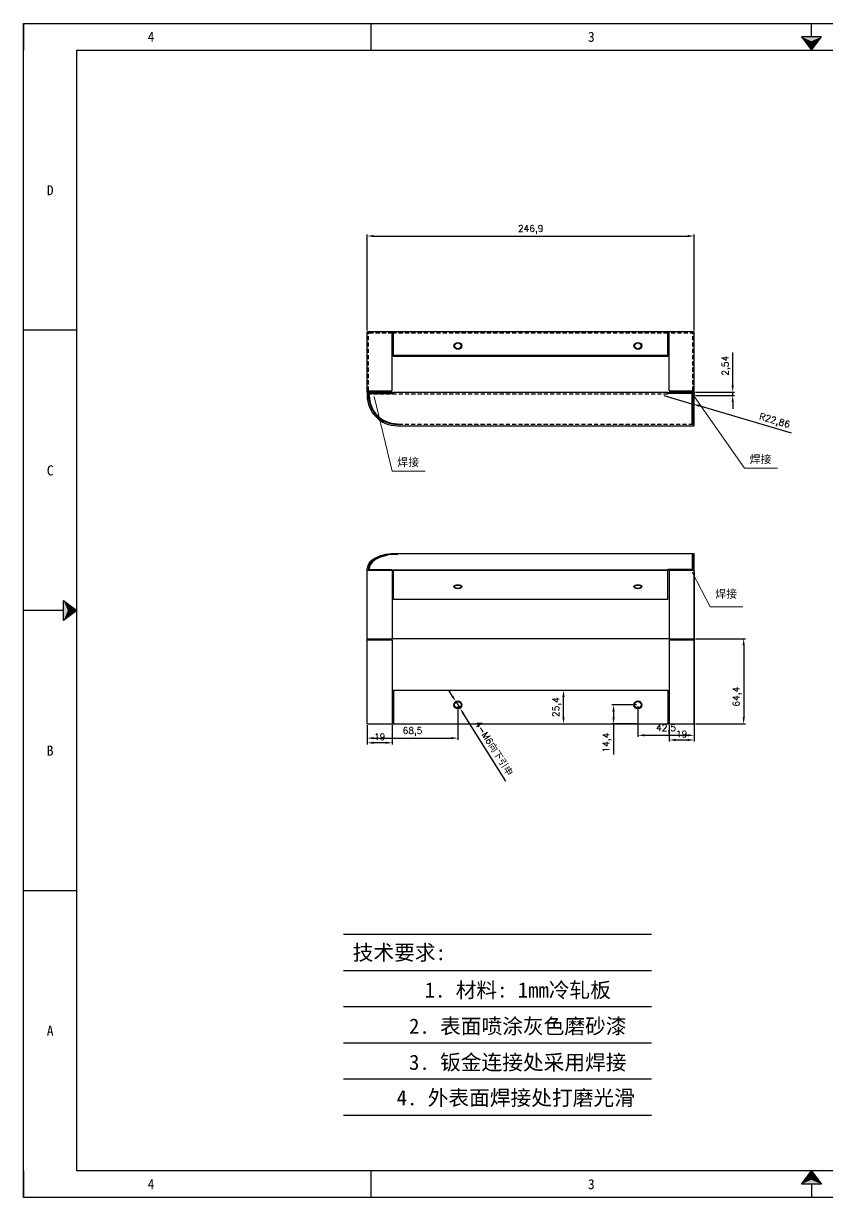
# Model space of a CAD drawing. Header units: millimetres. Extents: x -32103 to 8419, y 14505 to 33139.
# Drawn here: x -1941 to -1334, y 17540 to 18427 of the extents above; entities that cross this region are included whole.
import ezdxf
from ezdxf.enums import TextEntityAlignment as Align

# ---------------------------------------------------------------- set-up
doc = ezdxf.new("R2010")
doc.units = ezdxf.units.MM
doc.linetypes.add('DOT', pattern=[0.25, 0, -0.25])
doc.linetypes.add('HIDDEN2', pattern=[4.7625, 3.175, -1.5875])
doc.layers.add('dim', color=2, linetype='Continuous', lineweight=9)
doc.layers.add('hidden', color=3, linetype='HIDDEN2')
doc.layers.add('print', color=30, linetype='Continuous')
doc.styles.add('Dartop', font='')
doc.styles.add('HZ', font='')
doc.styles.add('hzHT', font='simhei.ttf')
doc.styles.get("Standard").update_dxf_attribs({"font": 'txt', "bigfont": 'gbcbig.shx'})
doc.styles.get('Dartop').set_extended_font_data('FangSong_GB2312')
doc.styles.get('HZ').set_extended_font_data('SimSun')
doc.dimstyles.new('small', dxfattribs={"dimtxt": 5, "dimasz": 5, "dimexe": 1.25, "dimexo": 1, "dimgap": 2, "dimtad": 1, "dimtxsty": 'Standard', "dimcen": 2.5, "dimadec": 0, "dimazin": 0, "dimtfac": 1, "dimtmove": 0, "dimatfit": 3, "dimfxl": 0, "dimarcsym": 0})

# ---------------------------------------------------------------- blocks, each defined once
blk = doc.blocks.new('*U144')
at = {"color": 254, "linetype": 'Continuous', "extrusion": (0, 0, -1)}
for points in [[(-17, 0.333), (-16.812, 0.25), (-17, 0.5)], [(-17, 0.333), (-17, 0.5), (-17.188, 0.25)], [(-17, 0.333), (-17.188, 0.25), (-16.812, 0.25)]]:
    blk.add_solid(points, dxfattribs=at)
blk = doc.blocks.new('*U145')
at = {"color": 254, "linetype": 'Continuous'}
for points in [[(17, 21.667), (17.188, 21.75), (16.812, 21.75)], [(17, 21.667), (16.812, 21.75), (17, 21.5)], [(17, 21.667), (17, 21.5), (17.188, 21.75)]]:
    blk.add_solid(points, dxfattribs=at)
blk = doc.blocks.new('*U142')
at = {"color": 254, "linetype": 'Continuous', "extrusion": (0, 0, -1)}
for points in [[(-0.833, 11), (-0.75, 10.812), (-0.75, 11.188)], [(-0.833, 11), (-0.75, 11.188), (-1, 11)], [(-0.833, 11), (-1, 11), (-0.75, 10.812)]]:
    blk.add_solid(points, dxfattribs=at)
blk = doc.blocks.new('*D148')
at = {"layer": 'Defpoints', "color": 0}
for p in [(-1434.57, 18148.48), (-1434.57, 18145.94), (-1405.52, 18148.48)]:
    blk.add_point(p, dxfattribs=at)
at = {"layer": 'dim', "color": 0, "lineweight": -2}
for p, q in [((-1405.52, 18153.48), (-1405.52, 18178.31)), ((-1433.57, 18148.48), (-1404.27, 18148.48)), ((-1433.57, 18145.94), (-1404.27, 18145.94)), ((-1405.52, 18145.94), (-1405.52, 18148.48)), ((-1405.52, 18140.94), (-1405.52, 18135.94))]:
    blk.add_line(p, q, dxfattribs=at)
at = {"layer": 'dim', "color": 0}
for points in [[(-1406.36, 18153.48), (-1404.69, 18153.48), (-1405.52, 18148.48)], [(-1406.36, 18140.94), (-1404.69, 18140.94), (-1405.52, 18145.94)]]:
    blk.add_solid(points, dxfattribs=at)
at = {"layer": 'dim', "color": 0, "insert": (-1410.44, 18168.39), "char_height": 5, "attachment_point": 5, "rotation": 90}
blk.add_mtext('2,54', dxfattribs=at)
blk = doc.blocks.new('*D149')
at = {"layer": 'Defpoints', "color": 0}
for p in [(-1434.57, 18266.32), (-1681.47, 18194), (-1434.57, 18194)]:
    blk.add_point(p, dxfattribs=at)
at = {"layer": 'dim', "color": 0, "lineweight": -2}
for p, q in [((-1681.47, 18195), (-1681.47, 18267.57)), ((-1434.57, 18195), (-1434.57, 18267.57)), ((-1676.47, 18266.32), (-1439.57, 18266.32))]:
    blk.add_line(p, q, dxfattribs=at)
at = {"layer": 'dim', "color": 0}
for points in [[(-1676.47, 18267.15), (-1676.47, 18265.48), (-1681.47, 18266.32)], [(-1439.57, 18267.15), (-1439.57, 18265.48), (-1434.57, 18266.32)]]:
    blk.add_solid(points, dxfattribs=at)
at = {"layer": 'dim', "color": 0, "insert": (-1558.02, 18271.23), "char_height": 5, "attachment_point": 5}
blk.add_mtext('246,9', dxfattribs=at)
blk = doc.blocks.new('*D153')
at = {"layer": 'Defpoints', "color": 0}
for p in [(-1558.02, 17923.34), (-1533.26, 17923.34), (-1558.02, 17897.94)]:
    blk.add_point(p, dxfattribs=at)
at = {"layer": 'dim', "color": 0, "lineweight": -2}
for p, q in [((-1557.02, 17923.34), (-1532.01, 17923.34)), ((-1533.26, 17902.94), (-1533.26, 17918.34)), ((-1557.02, 17897.94), (-1532.01, 17897.94))]:
    blk.add_line(p, q, dxfattribs=at)
at = {"layer": 'dim', "color": 0}
for points in [[(-1534.09, 17918.34), (-1532.42, 17918.34), (-1533.26, 17923.34)], [(-1534.09, 17902.94), (-1532.42, 17902.94), (-1533.26, 17897.94)]]:
    blk.add_solid(points, dxfattribs=at)
at = {"layer": 'dim', "color": 0, "insert": (-1538.17, 17910.64), "char_height": 5, "attachment_point": 5, "rotation": 90}
blk.add_mtext('25,4', dxfattribs=at)
blk = doc.blocks.new('*D154')
at = {"layer": 'Defpoints', "color": 0}
for p in [(-1434.57, 18014.03, 67.58), (-1453.57, 17897.94), (-1434.57, 17885.87)]:
    blk.add_point(p, dxfattribs=at)
at = {"layer": 'dim', "color": 0, "lineweight": -2}
for p, q in [((-1434.57, 18013.03), (-1434.57, 17884.62)), ((-1453.57, 17896.94), (-1453.57, 17884.62)), ((-1448.57, 17885.87), (-1439.57, 17885.87))]:
    blk.add_line(p, q, dxfattribs=at)
at = {"layer": 'dim', "color": 0}
for points in [[(-1448.57, 17886.7), (-1448.57, 17885.03), (-1453.57, 17885.87)], [(-1439.57, 17886.7), (-1439.57, 17885.03), (-1434.57, 17885.87)]]:
    blk.add_solid(points, dxfattribs=at)
at = {"layer": 'dim', "color": 0, "insert": (-1444.07, 17890.37), "char_height": 5, "attachment_point": 5}
blk.add_mtext('19', dxfattribs=at)
blk = doc.blocks.new('*D155')
at = {"layer": 'Defpoints', "color": 0}
for p in [(-1681.47, 17897.94), (-1662.47, 17897.94), (-1681.47, 17883.74)]:
    blk.add_point(p, dxfattribs=at)
at = {"layer": 'dim', "color": 0, "lineweight": -2}
for p, q in [((-1681.47, 17896.94), (-1681.47, 17882.49)), ((-1662.47, 17896.94), (-1662.47, 17882.49)), ((-1667.47, 17883.74), (-1676.47, 17883.74))]:
    blk.add_line(p, q, dxfattribs=at)
at = {"layer": 'dim', "color": 0}
for points in [[(-1676.47, 17884.58), (-1676.47, 17882.91), (-1681.47, 17883.74)], [(-1667.47, 17884.58), (-1667.47, 17882.91), (-1662.47, 17883.74)]]:
    blk.add_solid(points, dxfattribs=at)
at = {"layer": 'dim', "color": 0, "insert": (-1671.97, 17888.24), "char_height": 5, "attachment_point": 5}
blk.add_mtext('19', dxfattribs=at)
blk = doc.blocks.new('*D158')
at = {"layer": 'Defpoints', "color": 0}
for p in [(-1614.57, 17914.88), (-1611.37, 17909.8)]:
    blk.add_point(p, dxfattribs=at)
at = {"layer": 'dim', "color": 0, "lineweight": -2}
for p, q in [((-1617.23, 17919.12), (-1619.89, 17923.35)), ((-1614.57, 17914.88), (-1611.37, 17909.8)), ((-1576.79, 17854.8), (-1608.71, 17905.57))]:
    blk.add_line(p, q, dxfattribs=at)
at = {"layer": 'dim', "color": 0}
for points in [[(-1616.52, 17919.56), (-1617.94, 17918.67), (-1614.57, 17914.88)], [(-1608.01, 17906.01), (-1609.42, 17905.13), (-1611.37, 17909.8)]]:
    blk.add_solid(points, dxfattribs=at)
at = {"layer": 'dim', "color": 0, "insert": (-1586.02, 17879.4), "char_height": 5, "attachment_point": 5, "rotation": 302.16103}
blk.add_mtext('4-M6{\\fSimSun|b0|i0|c134|p2;向下引申}', dxfattribs=at)
blk = doc.blocks.new('*D159')
at = {"layer": 'Defpoints', "color": 0}
for p in [(-1612.97, 17912.34), (-1681.47, 17897.94), (-1612.97, 17887.24)]:
    blk.add_point(p, dxfattribs=at)
at = {"layer": 'dim', "color": 0, "lineweight": -2}
for p, q in [((-1612.97, 17911.34), (-1612.97, 17885.99)), ((-1681.47, 17896.94), (-1681.47, 17885.99)), ((-1676.47, 17887.24), (-1617.97, 17887.24))]:
    blk.add_line(p, q, dxfattribs=at)
at = {"layer": 'dim', "color": 0}
for points in [[(-1676.47, 17888.08), (-1676.47, 17886.41), (-1681.47, 17887.24)], [(-1617.97, 17888.08), (-1617.97, 17886.41), (-1612.97, 17887.24)]]:
    blk.add_solid(points, dxfattribs=at)
at = {"layer": 'dim', "color": 0, "insert": (-1647.22, 17892.16), "char_height": 5, "attachment_point": 5}
blk.add_mtext('68,5', dxfattribs=at)
blk = doc.blocks.new('*D160')
at = {"layer": 'Defpoints', "color": 0}
for p in [(-1434.57, 18014.03, 67.58), (-1477.07, 17912.34), (-1434.57, 17889.4)]:
    blk.add_point(p, dxfattribs=at)
at = {"layer": 'dim', "color": 0, "lineweight": -2}
for p, q in [((-1434.57, 18013.03), (-1434.57, 17888.15)), ((-1477.07, 17911.34), (-1477.07, 17888.15)), ((-1472.07, 17889.4), (-1439.57, 17889.4))]:
    blk.add_line(p, q, dxfattribs=at)
at = {"layer": 'dim', "color": 0}
for points in [[(-1472.07, 17890.23), (-1472.07, 17888.57), (-1477.07, 17889.4)], [(-1439.57, 17890.23), (-1439.57, 17888.57), (-1434.57, 17889.4)]]:
    blk.add_solid(points, dxfattribs=at)
at = {"layer": 'dim', "color": 0, "insert": (-1455.82, 17894.32), "char_height": 5, "attachment_point": 5}
blk.add_mtext('42,5', dxfattribs=at)
blk = doc.blocks.new('*D161')
at = {"layer": 'Defpoints', "color": 0}
for p in [(-1477.07, 17912.34), (-1495.47, 17897.94), (-1477.07, 17897.94)]:
    blk.add_point(p, dxfattribs=at)
at = {"layer": 'dim', "color": 0, "lineweight": -2}
for p, q in [((-1478.07, 17912.34), (-1496.72, 17912.34)), ((-1495.47, 17907.34), (-1495.47, 17902.94)), ((-1478.07, 17897.94), (-1496.72, 17897.94)), ((-1495.47, 17897.94), (-1495.47, 17874.78))]:
    blk.add_line(p, q, dxfattribs=at)
at = {"layer": 'dim', "color": 0}
for points in [[(-1496.3, 17907.34), (-1494.64, 17907.34), (-1495.47, 17912.34)], [(-1496.3, 17902.94), (-1494.64, 17902.94), (-1495.47, 17897.94)]]:
    blk.add_solid(points, dxfattribs=at)
at = {"layer": 'dim', "color": 0, "insert": (-1500.39, 17883.86), "char_height": 5, "attachment_point": 5, "rotation": 90}
blk.add_mtext('14,4', dxfattribs=at)
blk = doc.blocks.new('*D164')
at = {"layer": 'Defpoints', "color": 0}
for p in [(-1434.57, 17962.34), (-1434.57, 17897.94), (-1397.22, 17897.94)]:
    blk.add_point(p, dxfattribs=at)
at = {"layer": 'dim', "color": 0, "lineweight": -2}
for p, q in [((-1433.57, 17962.34), (-1395.97, 17962.34)), ((-1397.22, 17957.34), (-1397.22, 17902.94)), ((-1433.57, 17897.94), (-1395.97, 17897.94))]:
    blk.add_line(p, q, dxfattribs=at)
at = {"layer": 'dim', "color": 0}
for points in [[(-1398.05, 17957.34), (-1396.38, 17957.34), (-1397.22, 17962.34)], [(-1398.05, 17902.94), (-1396.38, 17902.94), (-1397.22, 17897.94)]]:
    blk.add_solid(points, dxfattribs=at)
at = {"layer": 'dim', "color": 0, "insert": (-1402.13, 17918.54), "char_height": 5, "attachment_point": 5, "rotation": 90}
blk.add_mtext('64,4', dxfattribs=at)
blk = doc.blocks.new('*D215')
at = {"layer": 'Defpoints', "color": 0}
for p in [(-1457.43, 18145.94), (-1435.51, 18139.46)]:
    blk.add_point(p, dxfattribs=at)
at = {"layer": 'dim', "color": 0, "lineweight": -2}
for p, q in [((-1457.43, 18145.94), (-1435.51, 18139.46)), ((-1361.08, 18117.48), (-1430.71, 18138.04))]:
    blk.add_line(p, q, dxfattribs=at)
at = {"layer": 'dim', "color": 0}
blk.add_solid([(-1430.48, 18138.84), (-1430.95, 18137.24), (-1435.51, 18139.46)], dxfattribs=at)
at = {"layer": 'dim', "color": 0, "insert": (-1374, 18126.42), "char_height": 5, "attachment_point": 5, "rotation": 343.54456}
blk.add_mtext('R22,86', dxfattribs=at)

msp = doc.modelspace()

# ---------------------------------------------------------------- linework, layer by layer
at = {"color": 0, "linetype": 'DOT'}
for p, q in [((-1940.905, 18426.779), (-681.319, 18426.779)), ((-1940.905, 17560.585), (-1940.905, 18406.634)), ((-681.319, 17540.441), (-1940.905, 17540.441))]:
    msp.add_line(p, q, dxfattribs=at)
at = {"color": 0}
for p, q in [((-1940.905, 18426.779), (-1940.905, 18406.634)), ((-1940.905, 18426.779), (-1940.905, 18426.779)), ((-1678.448, 18406.634), (-1678.448, 18426.779)), ((-1346.072, 18416.706), (-1346.072, 18426.779)), ((-1900.617, 17560.585), (-1900.617, 18406.634)), ((-1900.617, 18406.634), (-701.463, 18406.634)), ((-1900.617, 18195.122), (-1940.905, 18195.122)), ((-1910.689, 17983.61), (-1940.905, 17983.61)), ((-1900.617, 17772.098), (-1940.905, 17772.098)), ((-1940.905, 17560.585), (-1940.905, 17540.441)), ((-701.463, 17560.585), (-1900.617, 17560.585)), ((-1678.448, 17540.441), (-1678.448, 17560.585)), ((-1346.072, 17550.513), (-1346.072, 17540.441)), ((-1940.905, 17540.441), (-1940.905, 17540.441))]:
    msp.add_line(p, q, dxfattribs=at)
for p, q in [((-1434.571, 18194), (-1681.471, 18194)), ((-1681.471, 18148.476), (-1681.471, 18194)), ((-1662.471, 18149.476), (-1662.471, 18194)), ((-1661.471, 18193), (-1662.471, 18193)), ((-1661.471, 18187.65), (-1662.471, 18187.65)), ((-1661.471, 18175.332), (-1661.471, 18194)), ((-1454.571, 18175.332), (-1454.571, 18194)), ((-1453.571, 18193), (-1454.571, 18193)), ((-1453.571, 18149.476), (-1453.571, 18194)), ((-1434.571, 18148.476), (-1434.571, 18194)), ((-1434.571, 18123.076), (-1434.571, 18194)), ((-1454.571, 18176.039), (-1661.471, 18176.039)), ((-1454.571, 18175.332), (-1661.471, 18175.332)), ((-1681.471, 18149.476), (-1662.471, 18149.476)), ((-1681.471, 18148.476), (-1662.471, 18148.476)), ((-1681.471, 18148.476), (-1681.471, 18145.936)), ((-1662.471, 18148.476), (-1681.471, 18148.476)), ((-1680.471, 18149.476), (-1680.471, 18148.476)), ((-1680.471, 18145.936), (-1680.471, 18147.476)), ((-1680.471, 18147.476), (-1662.471, 18147.476)), ((-1680.471, 18145.936), (-1680.471, 18147.476)), ((-1679.911, 18145.936), (-1679.911, 18147.476)), ((-1662.471, 18147.476), (-1662.471, 18148.476)), ((-1662.471, 18147.476), (-1661.471, 18147.476)), ((-1661.471, 18148.476), (-1454.571, 18148.476)), ((-1661.471, 18147.476), (-1661.471, 18148.476)), ((-1454.571, 18147.476), (-1454.571, 18148.476)), ((-1453.571, 18147.476), (-1454.571, 18147.476)), ((-1453.571, 18149.476), (-1434.571, 18149.476)), ((-1453.571, 18148.476), (-1434.571, 18148.476)), ((-1453.571, 18147.476), (-1453.571, 18148.476)), ((-1435.571, 18147.476), (-1453.571, 18147.476)), ((-1436.132, 18124.076), (-1436.132, 18147.476)), ((-1435.571, 18149.476), (-1435.571, 18148.476)), ((-1435.571, 18145.936), (-1435.571, 18147.476)), ((-1435.571, 18124.076), (-1435.571, 18147.476)), ((-1434.571, 18148.476), (-1434.571, 18145.936)), ((-1658.611, 18124.576), (-1658.611, 18124.076)), ((-1658.611, 18123.076), (-1434.571, 18123.076)), ((-1681.471, 17897.943), (-1681.471, 18014.026)), ((-1662.471, 18014.026), (-1662.471, 17962.343)), ((-1454.571, 18014.026), (-1661.471, 18014.026)), ((-1661.471, 17992.026), (-1661.471, 18014.026)), ((-1454.571, 17992.026), (-1454.571, 18014.026)), ((-1453.571, 18014.026), (-1453.571, 17962.343)), ((-1434.571, 17897.943), (-1434.571, 18014.026)), ((-1434.571, 17897.943), (-1434.571, 18014.026)), ((-1454.571, 17992.026), (-1661.471, 17992.026)), ((-1681.471, 17962.343), (-1662.471, 17962.343)), ((-1681.471, 17961.343), (-1662.471, 17961.343)), ((-1453.571, 17962.343), (-1662.471, 17962.343)), ((-1662.471, 17961.343), (-1662.471, 17897.943)), ((-1453.571, 17962.343), (-1434.571, 17962.343)), ((-1453.571, 17961.343), (-1434.571, 17961.343)), ((-1453.571, 17961.343), (-1453.571, 17897.943)), ((-1661.471, 17923.343), (-1661.471, 17897.943)), ((-1661.471, 17923.343), (-1454.571, 17923.343)), ((-1454.571, 17923.343), (-1454.571, 17897.943)), ((-1681.471, 17897.943), (-1434.571, 17897.943))]:
    msp.add_line(p, q)
at = {"extrusion": (0, 0.866025, 0.5)}
for p, q in [((-1658.611, 18026.726, -21.997), (-1434.571, 18026.726, -21.997)), ((-1658.611, 18025.976, -20.698), (-1658.611, 18026.226, -21.131)), ((-1436.132, 18025.726, -20.265), (-1436.132, 18014.526, -0.866)), ((-1436.132, 18025.726, -21.997), (-1435.571, 18025.726, -21.997)), ((-1435.571, 18025.726, -20.265), (-1435.571, 18014.526, -0.866)), ((-1434.571, 18014.026), (-1434.571, 18026.726, -21.997)), ((-1681.471, 18014.026), (-1681.471, 18015.296, -2.2)), ((-1680.471, 18015.296, -2.2), (-1680.471, 18014.526, -0.866)), ((-1680.471, 18015.296, -2.2), (-1680.471, 18014.526, -0.866)), ((-1680.471, 18014.526, -0.866), (-1662.471, 18014.526, -0.866)), ((-1679.911, 18015.296, -2.2), (-1679.911, 18014.526, -0.866)), ((-1454.571, 18014.526, -0.866), (-1454.571, 18014.026)), ((-1453.571, 18014.526, -0.866), (-1454.571, 18014.526, -0.866)), ((-1435.571, 18014.526, -0.866), (-1453.571, 18014.526, -0.866)), ((-1453.571, 18014.526, -0.866), (-1453.571, 18014.026)), ((-1435.571, 18015.296, -2.2), (-1435.571, 18014.526, -0.866))]:
    msp.add_line(p, q, dxfattribs=at)
at = {"extrusion": (0, 1, 2.22045e-16)}
for p, q in [((-1681.471, 18014.026, -2.2), (-1681.471, 18014.026, 67.583)), ((-1434.571, 18014.026, -2.2), (-1434.571, 18014.026, 67.583))]:
    msp.add_line(p, q, dxfattribs=at)
at = {"extrusion": (0, 0.5, 0.866025)}
msp.add_line((-1681.471, 18014.026), (-1454.571, 18014.026), dxfattribs=at)
at = {"extrusion": (0, -0.5, 0.866025)}
msp.add_line((-1453.571, 18014.026), (-1434.571, 18014.026), dxfattribs=at)
at = {"color": 0}
for points in [[(-1346.072, 18406.634), (-1338.518, 18416.706), (-1353.626, 18416.706), (-1346.072, 18406.634)], [(-1900.617, 17983.61), (-1910.689, 17976.056), (-1910.689, 17991.164), (-1900.617, 17983.61)], [(-1346.072, 17560.585), (-1338.518, 17550.513), (-1353.626, 17550.513), (-1346.072, 17560.585)]]:
    msp.add_lwpolyline(points, close=True, dxfattribs=at)
at = {"extrusion": (0, -0.5, 0.866025)}
for centre, radius in [((-1612.971, 15747.292, -9091.703), 3), ((-1612.971, 15747.292, -9091.703), 2.5), ((-1477.071, 15747.292, -9091.703), 3), ((-1477.071, 15747.292, -9091.703), 2.5)]:
    msp.add_circle(centre, radius, dxfattribs=at)
at = {"extrusion": (3.3896e-13, -0.866025, 0.5)}
for centre, radius in [((-1612.971, 9000.778, -15589.805), 3), ((-1612.971, 9000.778, -15589.805), 2.5), ((-1477.071, 9000.778, -15589.805), 3), ((-1477.071, 9000.778, -15589.805), 2.5)]:
    msp.add_circle(centre, radius, dxfattribs=at)
for centre, radius in [((-1612.971, 17912.343), 3), ((-1612.971, 17912.343), 2.5), ((-1477.071, 17912.343), 3), ((-1477.071, 17912.343), 2.5)]:
    msp.add_circle(centre, radius)
for centre, radius, start, end in [((-1658.611, 18145.936), 22.86, 180, 270), ((-1658.611, 18145.936), 21.86, 180, 270.000775), ((-1658.611, 18145.936), 21.86, 180, 270.000775), ((-1658.611, 18145.876), 21.3, 179.838603, 270)]:
    msp.add_arc(centre, radius, start, end)
at = {"extrusion": (0, 0.866025, 0.5)}
for centre, radius, start, end in [((1658.611, -9009.553, 15600.604), 22.86, 270, 0), ((1658.611, -9009.553, 15600.604), 21.86, 269.999225, 0), ((1658.611, -9009.553, 15600.604), 21.86, 269.999225, 0), ((1658.611, -9009.613, 15600.604), 21.3, 270, 0.161397)]:
    msp.add_arc(centre, radius, start, end, dxfattribs=at)
at = {"layer": 'Defpoints'}
for p, q in [((-1699.409, 17739.141), (-1466.89, 17739.141)), ((-1699.409, 17711.841), (-1466.89, 17711.841)), ((-1699.409, 17711.841), (-1466.89, 17711.841)), ((-1699.409, 17684.541), (-1466.89, 17684.541)), ((-1699.409, 17657.241), (-1466.89, 17657.241)), ((-1699.409, 17629.941), (-1466.89, 17629.941)), ((-1699.409, 17602.641), (-1466.89, 17602.641))]:
    msp.add_line(p, q, dxfattribs=at)
at = {"layer": 'dim'}
for p, q in [((-1676.169, 18145.233, 22.86), (-1662.594, 18088.749)), ((-1436.132, 18147.476), (-1396.556, 18090.992, -22.86)), ((-1396.556, 18090.992, -22.86), (-1371.74, 18090.992, -22.86)), ((-1662.594, 18088.749), (-1637.777, 18088.749)), ((-1436.132, 18012.572), (-1422.556, 17986.421, -22.86)), ((-1422.556, 17986.421, -22.86), (-1397.74, 17986.421, -22.86))]:
    msp.add_line(p, q, dxfattribs=at)
at = {"layer": 'hidden'}
for p, q in [((-1662.471, 18193), (-1681.471, 18193)), ((-1680.471, 18149.476), (-1680.471, 18194)), ((-1454.571, 18193), (-1661.471, 18193)), ((-1434.571, 18193), (-1453.571, 18193)), ((-1435.571, 18149.476), (-1435.571, 18193)), ((-1681.471, 18147.206), (-1454.571, 18147.206)), ((-1435.571, 18124.076), (-1658.611, 18124.076))]:
    msp.add_line(p, q, dxfattribs=at)
at = {"layer": 'print'}
msp.add_lwpolyline([(-1940.905, 18426.779), (-661.175, 18426.779), (-661.175, 17540.441), (-1940.905, 17540.441)], close=True, dxfattribs=at)

# ---------------------------------------------------------------- block references
at = {"color": 0, "linetype": 'Continuous', "xscale": 40.28805309813855, "yscale": 40.28805309843684, "zscale": 40.28805309843723}
for name, p in [('*U145', (-2030.969, 17540.441)), ('*U142', (-1940.905, 17540.441)), ('*U144', (-2030.969, 17540.441))]:
    msp.add_blockref(name, p, dxfattribs=at)

# ---------------------------------------------------------------- texts
at = {"color": 0}
for s, height, style, p in [('4', 7.554, 'Dartop', (-1844.637, 18416.706)), ('3', 7.554, 'Dartop', (-1512.26, 18416.706)), ('D', 7.554, 'Dartop', (-1920.761, 18300.878)), ('焊接', 6.0432, 'hzHT', (-1650.493, 18095.597)), ('焊接', 6.0432, 'hzHT', (-1384.456, 18097.84, -22.86)), ('C', 7.554, 'Dartop', (-1920.761, 18089.366)), ('焊接', 6.0432, 'hzHT', (-1410.456, 17996.163, -22.86)), ('B', 7.554, 'Dartop', (-1920.761, 17877.854)), ('A', 7.554, 'Dartop', (-1920.761, 17666.342)), ('4', 7.554, 'Dartop', (-1844.637, 17550.513)), ('3', 7.554, 'Dartop', (-1512.26, 17550.513))]:
    msp.add_text(s, height=height, dxfattribs=dict(at, style=style)).set_placement(p, align=Align.MIDDLE_CENTER)
at = {"style": 'HZ'}
for s, p in [('技术要求:', (-1657.182, 17725.363)), ('     1. 材料: 1mm冷轧板', (-1587.248, 17697.12)), ('     2. 表面喷涂灰色磨砂漆', (-1587.248, 17669.82)), ('     3. 钣金连接处采用焊接', (-1587.248, 17642.52)), ('     4. 外表面焊接处打磨光滑', (-1588.794, 17615.766))]:
    msp.add_text(s, height=11.466, dxfattribs=at).set_placement(p, align=Align.MIDDLE_CENTER)

# ---------------------------------------------------------------- dimensions: what is measured, and where the dimension line sits
at = {"layer": 'dim'}
for base, p1, p2, picture, middle in [((-1434.571, 18266.317), (-1681.471, 18194), (-1434.571, 18194), '*D149', (-1558.021, 18271.234)), ((-1434.571, 17889.401), (-1477.071, 17912.343), (-1434.571, 18014.026, 67.583), '*D160', (-1455.821, 17894.317)), ((-1434.571, 17885.867), (-1453.571, 17897.943), (-1434.571, 18014.026, 67.583), '*D154', (-1444.071, 17890.367)), ((-1612.971, 17887.245), (-1681.471, 17897.943), (-1612.971, 17912.343), '*D159', (-1647.221, 17892.162)), ((-1681.471, 17883.745), (-1662.471, 17897.943), (-1681.471, 17897.943), '*D155', (-1671.971, 17888.245))]:
    dim = msp.add_linear_dim(base=base, p1=p1, p2=p2, dimstyle='small', override={"dimpost": '\\X'}, dxfattribs=at)
    dim.commit()
    dim.dimension.update_dxf_attribs({"geometry": picture, "text_midpoint": middle})
for base, p1, p2, picture, middle in [((-1405.524, 18148.476), (-1434.571, 18145.936), (-1434.571, 18148.476), '*D148', (-1410.44, 18168.393)), ((-1533.257, 17923.343), (-1558.021, 17897.943), (-1558.021, 17923.343), '*D153', (-1538.174, 17910.643)), ((-1495.47, 17897.943), (-1477.071, 17912.343), (-1477.071, 17897.943), '*D161', (-1500.386, 17883.86))]:
    dim = msp.add_linear_dim(base=base, p1=p1, p2=p2, angle=90, dimstyle='small', override={"dimpost": '\\X'}, dxfattribs=at)
    dim.commit()
    dim.dimension.update_dxf_attribs({"geometry": picture, "text_midpoint": middle})
dim = msp.add_radius_dim(center=(-1457.431, 18145.936), mpoint=(-1435.508, 18139.46), dimstyle='small', override={"dimpost": '\\X'}, dxfattribs=at)
dim.commit()
dim.dimension.update_dxf_attribs({"geometry": '*D215', "text_midpoint": (-1375.39, 18121.704), "dimtype": 164})
dim = msp.add_linear_dim(base=(-1397.218, 17897.943), p1=(-1434.571, 17962.343), p2=(-1434.571, 17897.943), angle=90, dimstyle='small', override={"dimpost": '\\X'}, dxfattribs=at)
dim.commit()
dim.dimension.update_dxf_attribs({"geometry": '*D164', "text_midpoint": (-1397.218, 17918.543), "dimtype": 160})
dim = msp.add_diameter_dim_2p(p1=(-1614.568, 17914.883), p2=(-1611.375, 17909.804), text='4-M6{\\fSimSun|b0|i0|c134|p2;向下引申}', dimstyle='small', override={"dimpost": '\\X'}, dxfattribs=at)
dim.commit()
dim.dimension.update_dxf_attribs({"geometry": '*D158', "text_midpoint": (-1590.491, 17876.591), "dimtype": 163})

doc.saveas('drawing.dxf')
